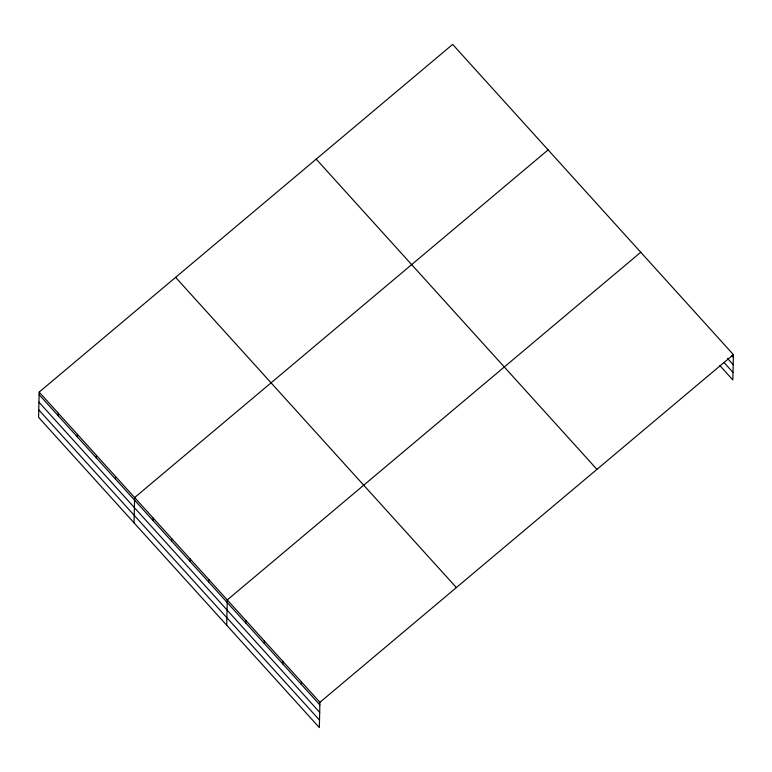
<?xml version="1.0" encoding="UTF-8"?>
<svg xmlns="http://www.w3.org/2000/svg" width="772" height="772" viewBox="0 0 772 772"><rect width="100%" height="100%" fill="white"/><g stroke="black" fill="none" stroke-linecap="round" stroke-linejoin="round"><path stroke-width="1.16" d="M39.169 392.089L38.6 417.372L319.347 727.591L319.917 702.308L39.169 392.089L452.653 44.409L733.4 354.628L732.831 379.911L719.938 365.667M58.209 415.751L58.267 413.184M77.296 436.846L77.354 434.279M96.384 457.941L96.442 455.374M115.482 479.036L115.539 476.469M134.048 522.847L134.627 497.564L548.11 149.884M153.097 520.608L153.155 518.041M171.625 541.085L171.683 538.509M190.153 561.562L190.211 558.986M208.681 582.03L208.739 579.463M226.698 625.214L227.277 599.931L640.75 252.261M245.747 622.985L245.805 620.408M264.275 643.452L264.333 640.885M282.803 663.93L282.861 661.363M301.331 684.407L301.389 681.83M319.917 702.308L733.4 354.628M731.731 355.419L733.342 357.204M727.533 358.469L733.168 364.693M724.136 362.628L732.995 372.413M316.211 159.148L596.949 469.366M175.62 277.36L456.368 587.579M39.111 394.656L319.859 704.875M38.947 402.154L319.685 712.373M38.774 409.874L319.512 720.093"/></g></svg>
